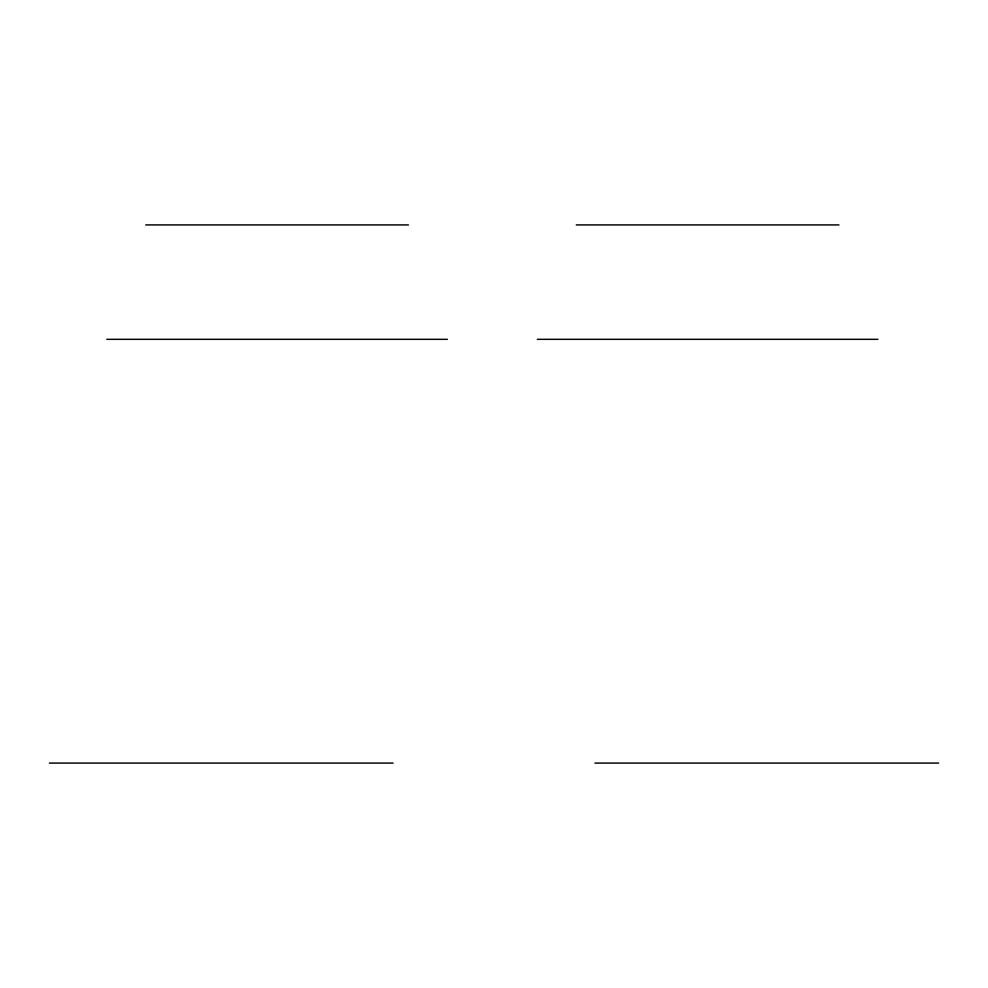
<?xml version="1.0" encoding="UTF-8"?>
<svg xmlns="http://www.w3.org/2000/svg" width="988" height="988" viewBox="0 0 988 988"><rect width="100%" height="100%" fill="white"/><g stroke="black" fill="none" stroke-linecap="round" stroke-linejoin="round"><path stroke-width="1.48" d="M145.73 224.918L408.439 224.918M576.251 224.918L838.973 224.918M106.803 339.329L447.366 339.329M537.324 339.329L877.9 339.329M49.4 763.082L393.101 763.082M594.924 763.082L938.6 763.082"/></g></svg>
